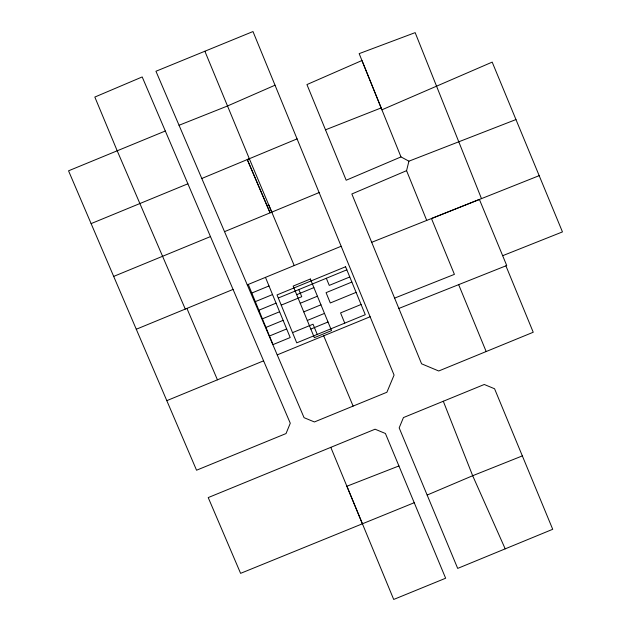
<?xml version="1.0" encoding="UTF-8"?>
<svg xmlns="http://www.w3.org/2000/svg" width="631" height="631" viewBox="0 0 631 631"><rect width="100%" height="100%" fill="white"/><g stroke="black" fill="none" stroke-linecap="round" stroke-linejoin="round"><path stroke-width="0.95" d="M426.722 220.416L406.569 170.67L408.92 161.181L515.984 119.551M275.029 85.201L227.255 106.095L179.038 125.277M294.212 265.548L249.34 158.736L247.297 159.596L266.96 205.58L268.711 204.838L271.795 212.126M400.993 156.914L346.19 180.229L306.934 84.57L361.957 60.513L400.993 156.914L408.92 161.181M406.569 170.67L351.846 193.985L421.587 363.811L438.726 370.989L533.234 332.245L505.912 265.848M427.163 495.051L472.674 475.719L522.342 455.905L552.717 529.291L457.688 568.405L399.171 427.873L403.446 417.572L484.269 384.484L494.57 388.759L522.342 455.905M201.794 178.478L304.071 417.683L314.404 421.958L386.898 392.253L394.075 375.082L252.984 31.55L155.952 71.256L201.794 178.478L297.075 138.883M224.541 231.648L319.128 192.573M165.314 131.003L68.542 170.82L196.549 470.221L286.032 433.56L290.276 423.227L142.196 76.943L94.831 97.056L117.208 150.817L185.285 309.087M91.109 223.611L187.888 183.795M113.675 276.41L210.454 236.586M136.28 329.24L233.06 289.416M247.257 284.849L341.174 246.256M251.801 293.029L268.995 285.961M255.334 301.626L272.529 294.559M278.303 298.006L346.837 269.839M258.868 310.223L276.062 303.156M296.696 294.677L313.891 287.61M281.237 305.128L301.744 296.704L298.818 289.574M349.771 276.97L329.256 285.393L326.33 278.271M262.401 318.821L279.596 311.753M300.23 303.274L317.425 296.207M351.861 282.057L326.069 292.658L330.305 302.975L356.097 292.374M265.935 327.418L283.13 320.351M303.763 311.872L320.958 304.805M269.469 336.015L286.663 328.948M307.297 320.469L324.492 313.402M292.539 332.64L313.047 324.216L317.251 334.422M361.074 304.481L340.559 312.905L344.755 323.119M310.831 329.066L328.017 321.999M277.222 354.89L370.137 316.746M166.805 400.653L263.577 360.837M414.228 502.71L240.6 573.35L208.222 497.583L375.082 429.206L385.415 433.489L445.644 578.225L393.705 599.45L330.802 447.355M371.698 242.312L539.182 175.655M394.596 298.116L454.415 274.359L431.478 218.555L479.402 199.451L506.725 265.517L398.831 308.456M502.678 255.697L562.458 231.908L492.188 62.114L381.921 109.81L359.165 53.635L415.159 32.631L481.485 198.631M325.517 129.812L381.179 107.917M398.95 465.946L346.9 486.241L362.399 523.793M505.202 548.852L472.674 475.719L443.301 401.253M266.96 205.58L270.084 212.828L247.297 159.596M186.918 308.417L217.443 379.838M249.34 158.736L204.878 51.253M323.695 335.818L353.108 406.088M458.658 284.66L486.17 351.546M265.462 277.364L290.197 337.546L273.002 344.613L248.275 284.431M310.357 279.012L293.163 286.08L314.356 337.664L331.551 330.597L310.357 279.012M345.575 266.755L277.033 294.914L296.736 342.854L365.27 314.695L345.575 266.755"/></g></svg>
